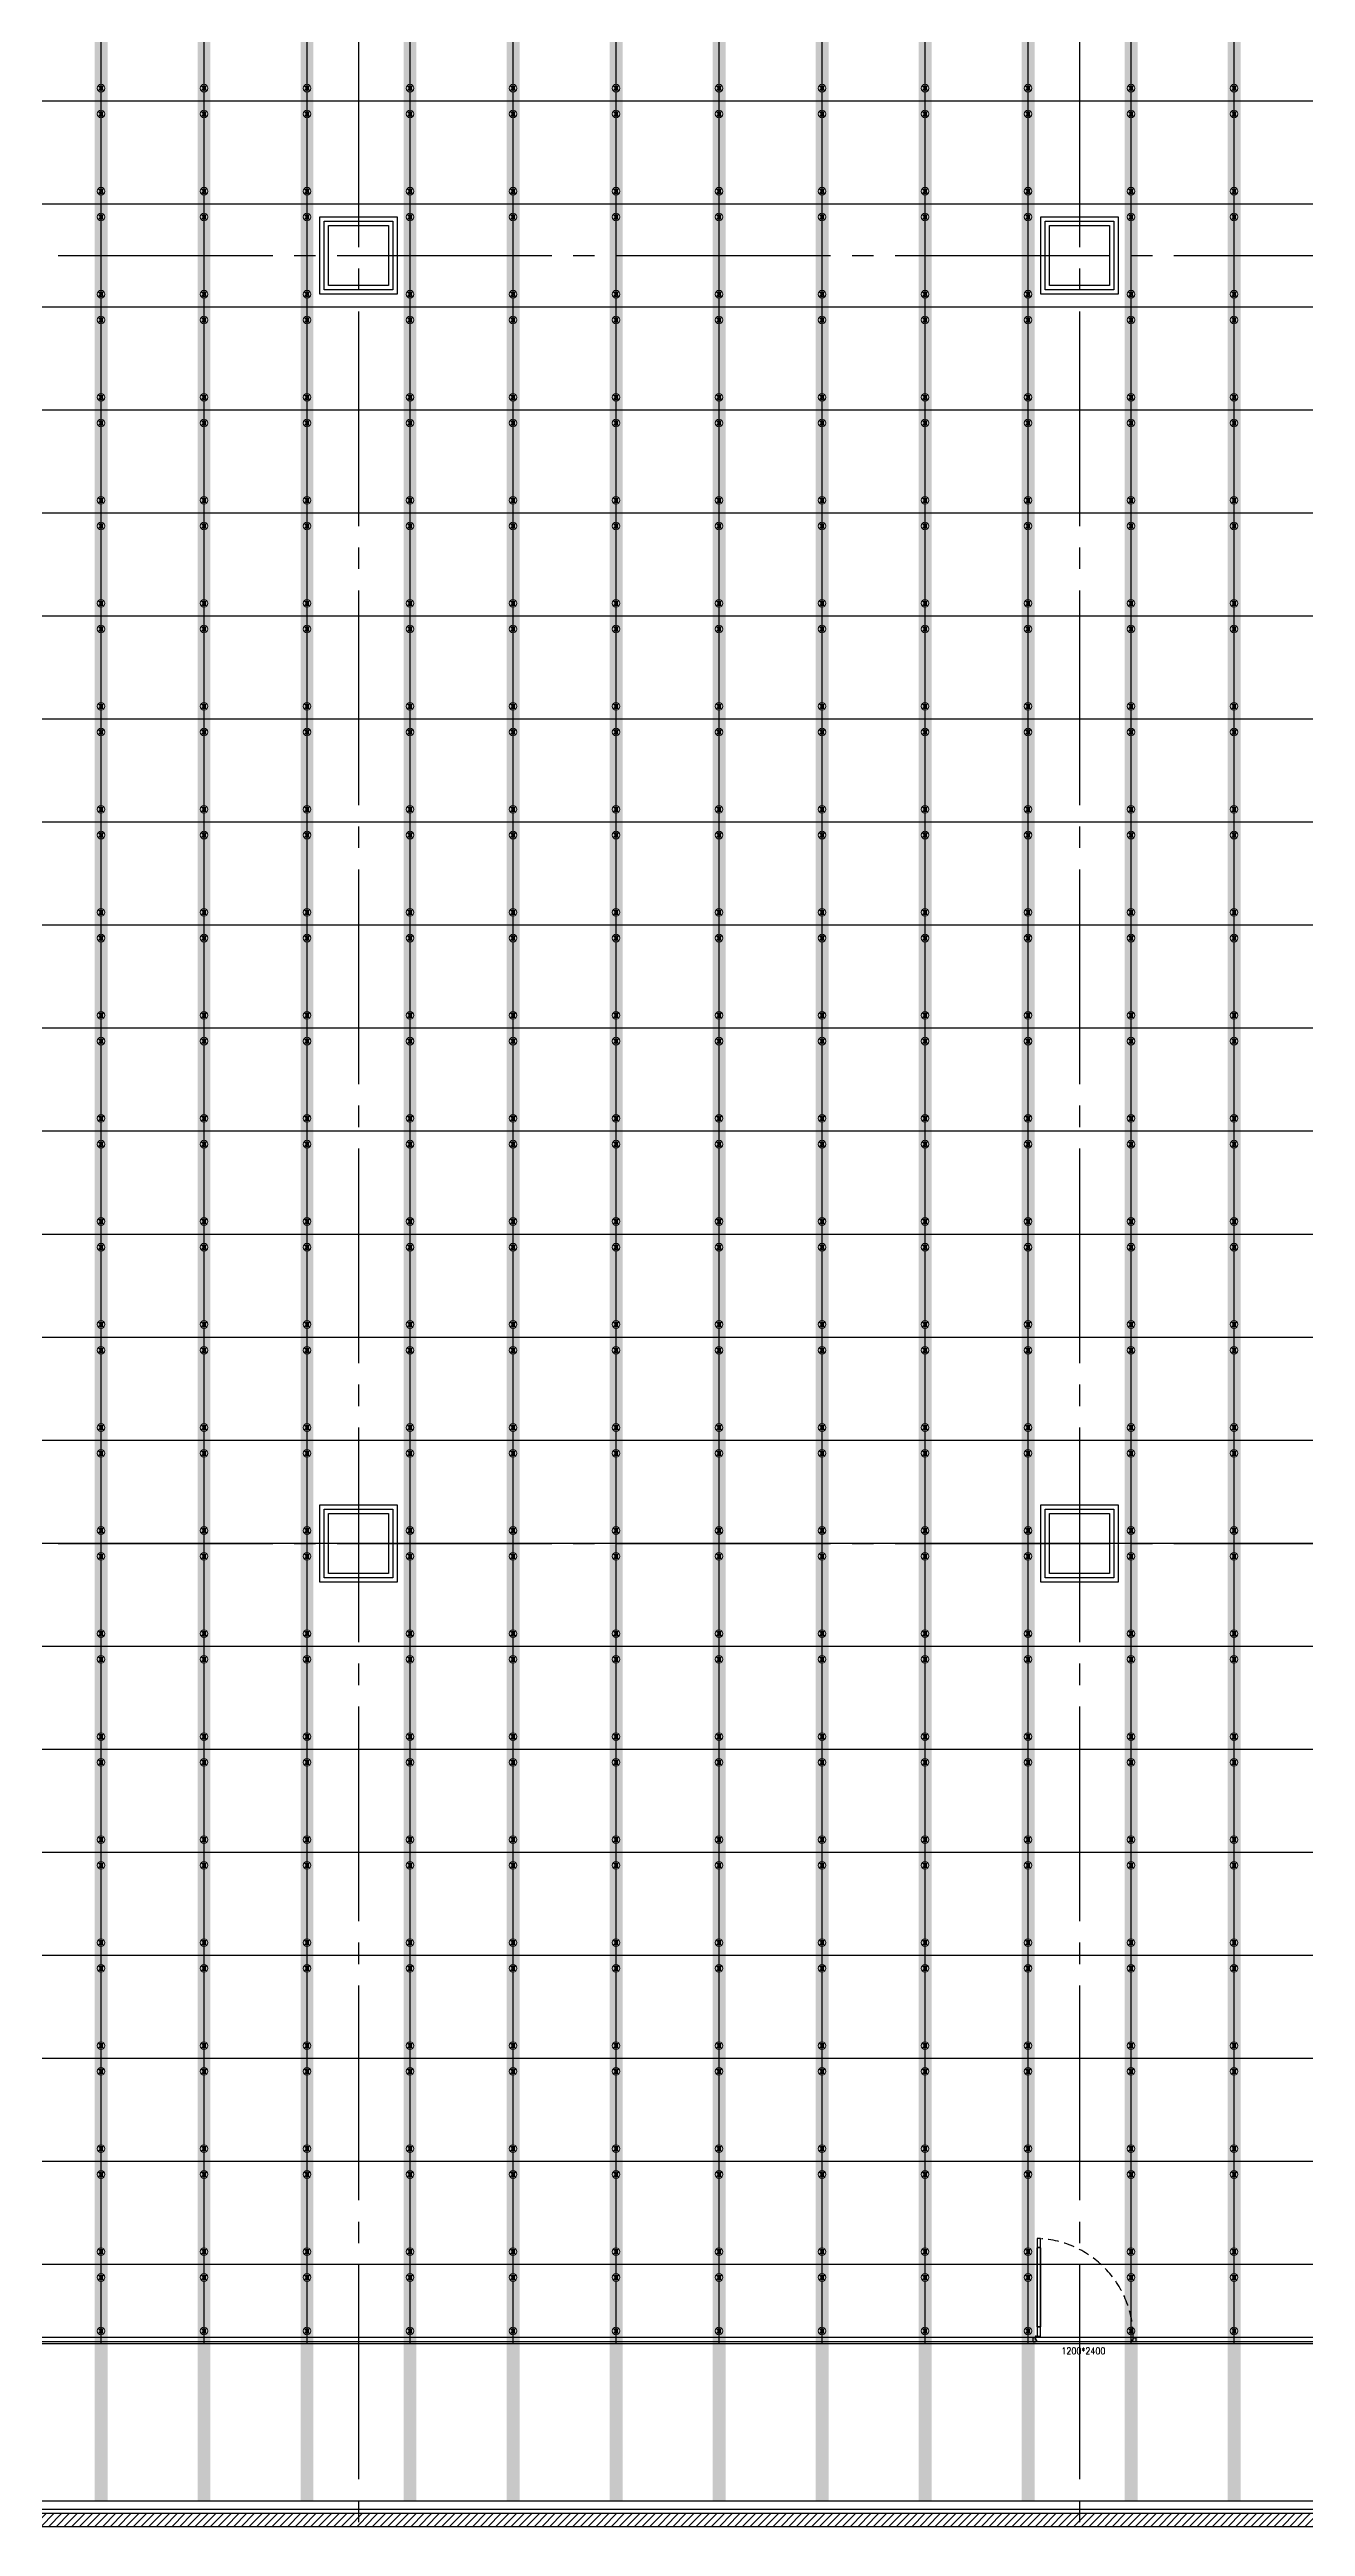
# Model space of a CAD drawing. Header units: millimetres. Extents: x -960 to 41501, y -1010 to 11880.
# Drawn here: x 18120 to 19583, y 1855 to 4740 of the extents above; entities that cross this region are included whole.
import ezdxf
from ezdxf.enums import TextEntityAlignment as Align

# ---------------------------------------------------------------- set-up
doc = ezdxf.new("R2010")
doc.units = ezdxf.units.MM
doc.header["$LTSCALE"] = 100
doc.linetypes.add('188K-SM-03-F10-ARCH-PA-Y2257103$0$AP5A-SM-03-F20-ARCH-PA-Y2230801+Y2230803$0$ALL-PA-TXT-Y2221201$0$DASHED', pattern=[19.05, 12.7, -6.35])
doc.linetypes.add('X-S-FAB-L10$0$COL-CEN-LIN', pattern=[3.25, 2.5, -0.25, 0.25, -0.25])
for name, color, linetype in [('0-XREF', 7, 'Continuous'), ('188K-SM-03-F10-ARCH-CEIL-Y2257103$0$K-CEIL-4.2', 6, 'Continuous'), ('188K-SM-03-F10-ARCH-CEIL-Y2257103$0$K-CEIL-4.2-AREA', 6, 'Continuous'), ('188K-SM-03-F10-ARCH-CEIL-Y2257103$0$K-鋼構', 111, 'Continuous'), ('188K-SM-03-F10-ARCH-PA-Y2257103$0$K-Door', 53, 'Continuous'), ('188K-SM-03-F10-ARCH-PA-Y2257103$0$K-P1S-4.2-單抗', 53, 'Continuous'), ('188K-SM-03-F10-ARCH-PA-Y2257103$0$K-岩棉 2hr 7.5-非抗', 53, 'Continuous'), ('X-S-FAB-L10$0$0-DIM-TXT', 8, 'Continuous'), ('X-S-FAB-L10$0$BLOCK', 8, 'Continuous'), ('X-S-FAB-L10$0$CCL', 8, 'X-S-FAB-L10$0$COL-CEN-LIN'), ('X-S-FAB-L10$0$COL-S', 8, 'Continuous'), ('X-S-FAB-L10$0$WALL_188K_IN', 8, 'Continuous')]:
    doc.layers.add(name, color=color, linetype=linetype)
doc.layers.add('188K-SM-03-F10-ARCH-CEIL-Y2257103$0$K-吊點-標準', color=6, linetype='Continuous', lineweight=9)
doc.styles.add('188K-SM-03-F10-ARCH-PA-Y2257103$0$AP5A-SM-03-F20-ARCH-PA-Y2230801+Y2230803$0$ALL-PA-TXT-Y2221201$0$Standard', font='txt.shx', dxfattribs={"bigfont": 'chineset.shx'})
doc.styles.add('X-S-FAB-L10$0$CHINA', font='simplex.shx', dxfattribs={"width": 0.75, "bigfont": 'chineset.shx'})
doc.styles.add('X-S-FAB-L10$0$Standard', font='', dxfattribs={"width": 0.8})
doc.styles.add('X-S-FAB-L10$0$TG_NOTE_TEXT', font='simplex.shx', dxfattribs={"width": 0.75, "bigfont": 'chineset.shx'})
doc.styles.get('X-S-FAB-L10$0$Standard').set_extended_font_data('Microsoft JhengHei')

# ---------------------------------------------------------------- blocks, each defined once
blk = doc.blocks.new('X-S-FAB-L10$0$FAB2-L05')
at = {"layer": 'X-S-FAB-L10$0$CCL'}
for p, q in [((-7680, 11005), (-7680, 0)), ((-6840, 11005), (-6840, 0)), ((-26880, 5220), (1210, 5220)), ((-26880, 3720), (1210, 3720))]:
    blk.add_line(p, q, dxfattribs=at)
at = {"layer": 'X-S-FAB-L10$0$COL-S'}
for points in [[(-7715, 5255), (-7645, 5255), (-7645, 5185), (-7715, 5185)], [(-6875, 5255), (-6805, 5255), (-6805, 5185), (-6875, 5185)], [(-7715, 3755), (-7645, 3755), (-7645, 3685), (-7715, 3685)], [(-6875, 3755), (-6805, 3755), (-6805, 3685), (-6875, 3685)]]:
    blk.add_lwpolyline(points, close=True, dxfattribs=at)
blk = doc.blocks.new('X-S-FAB-L10')
at = {"layer": 'X-S-FAB-L10$0$WALL_188K_IN'}
h = blk.add_hatch(dxfattribs=at)
h.set_pattern_fill('LINE', color=256, scale=2, angle=45)
h.set_pattern_definition([(45, (24216.6165, 1855), (-4.490128, 4.490128), [])])
h.paths.add_polyline_path([(17075, 1855), (24315, 1855), (24315, 1870), (17075, 1870)])
at = {"layer": 'X-S-FAB-L10$0$COL-S'}
for p, q in [((18445, 4535), (18515, 4535)), ((18445, 4465), (18445, 4535)), ((18515, 4535), (18515, 4465)), ((19285, 4535), (19355, 4535)), ((19285, 4465), (19285, 4535)), ((19355, 4535), (19355, 4465)), ((18515, 4465), (18445, 4465)), ((19355, 4465), (19285, 4465)), ((18445, 3035), (18515, 3035)), ((18445, 2965), (18445, 3035)), ((18515, 3035), (18515, 2965)), ((19285, 3035), (19355, 3035)), ((19285, 2965), (19285, 3035)), ((19355, 3035), (19355, 2965)), ((18515, 2965), (18445, 2965)), ((19355, 2965), (19285, 2965))]:
    blk.add_line(p, q, dxfattribs=at)
at = {"layer": 'X-S-FAB-L10$0$WALL_188K_IN'}
blk.add_lwpolyline([(17075, 1855), (24315, 1855), (24315, 1870), (17075, 1870)], close=True, dxfattribs=at)
at = {"layer": 'X-S-FAB-L10$0$BLOCK'}
blk.add_blockref('X-S-FAB-L10$0$FAB2-L05', (26160, -720), dxfattribs=at)
at = {"style": 'X-S-FAB-L10$0$TG_NOTE_TEXT', "width": 0.5, "flags": 1}
for p in [(7463.3, 9020), (18268.3, 8649), (11197.8, 4800.2), (16485.8, 4800.2), (25420.3, 2635), (13360, 320, 0), (7463.3, -33.3)]:
    blk.add_attdef('WH', text='', height=20, dxfattribs=at).set_placement(p, align=Align.BOTTOM_LEFT)
at = {"width": 0.5}
for style, p in [('X-S-FAB-L10$0$TG_NOTE_TEXT', (7585, 9020)), ('X-S-FAB-L10$0$TG_NOTE_TEXT', (18390, 8649)), ('X-S-FAB-L10$0$TG_NOTE_TEXT', (11117.5, 4813.5)), ('X-S-FAB-L10$0$TG_NOTE_TEXT', (16607.5, 4813.5)), ('X-S-FAB-L10$0$TG_NOTE_TEXT', (25350, 2635)), ('X-S-FAB-L10$0$Standard', (13129.4, 325, 0)), ('X-S-FAB-L10$0$TG_NOTE_TEXT', (7585, -20))]:
    blk.add_attdef('DESC', text='', height=10, dxfattribs=dict(at, style=style)).set_placement(p, align=Align.BOTTOM_LEFT)
for tag, style, p in [('TYPE', 'X-S-FAB-L10$0$TG_NOTE_TEXT', (7619.3, 9020)), ('NO', 'X-S-FAB-L10$0$TG_NOTE_TEXT', (7650.1, 9020)), ('TYPE', 'X-S-FAB-L10$0$TG_NOTE_TEXT', (18424.2, 8649)), ('NO', 'X-S-FAB-L10$0$TG_NOTE_TEXT', (18455, 8649)), ('NO', 'X-S-FAB-L10$0$TG_NOTE_TEXT', (11088.6, 4813.5)), ('TYPE', 'X-S-FAB-L10$0$TG_NOTE_TEXT', (11151.8, 4813.5)), ('TYPE', 'X-S-FAB-L10$0$TG_NOTE_TEXT', (16641.8, 4813.5)), ('NO', 'X-S-FAB-L10$0$TG_NOTE_TEXT', (16672.6, 4813.5)), ('NO', 'X-S-FAB-L10$0$TG_NOTE_TEXT', (25313, 2635)), ('TYPE', 'X-S-FAB-L10$0$TG_NOTE_TEXT', (25350, 2635)), ('NO', 'X-S-FAB-L10$0$Standard', (13100, 320, 0)), ('TYPE', 'X-S-FAB-L10$0$Standard', (13129.4, 320, 0)), ('TYPE', 'X-S-FAB-L10$0$TG_NOTE_TEXT', (7619.3, -20)), ('NO', 'X-S-FAB-L10$0$TG_NOTE_TEXT', (7650.1, -20))]:
    blk.add_attdef(tag, text='', height=10, dxfattribs=dict(at, style=style)).set_placement(p, align=Align.BOTTOM_RIGHT)
at = {"style": 'X-S-FAB-L10$0$TG_NOTE_TEXT', "width": 0.5, "flags": 1}
for rotation, p in [(180, (43, 7480)), (180, (943, 7480)), (90, (24310, 3717.8)), (270, (17080, 1711.7))]:
    blk.add_attdef('WH', text='', height=20, rotation=rotation, dxfattribs=at).set_placement(p, align=Align.BOTTOM_LEFT)
at = {"width": 0.5}
for rotation, style, p in [(180, 'X-S-FAB-L10$0$Standard', (317.6, 7480)), (180, 'X-S-FAB-L10$0$Standard', (1217.6, 7480)), (90, 'X-S-FAB-L10$0$TG_NOTE_TEXT', (24310, 3647.5)), (270, 'X-S-FAB-L10$0$TG_NOTE_TEXT', (17080, 1605))]:
    blk.add_attdef('DESC', text='', height=10, rotation=rotation, dxfattribs=dict(at, style=style)).set_placement(p, align=Align.BOTTOM_LEFT)
for tag, rotation, style, p in [('TYPE', 180, 'X-S-FAB-L10$0$Standard', (317.6, 7480)), ('NO', 180, 'X-S-FAB-L10$0$Standard', (347, 7480)), ('TYPE', 180, 'X-S-FAB-L10$0$Standard', (1217.6, 7480)), ('NO', 180, 'X-S-FAB-L10$0$Standard', (1247, 7480)), ('TYPE', 90, 'X-S-FAB-L10$0$TG_NOTE_TEXT', (24310, 3647.5)), ('NO', 90, 'X-S-FAB-L10$0$TG_NOTE_TEXT', (24310, 3610.5)), ('TYPE', 270, 'X-S-FAB-L10$0$TG_NOTE_TEXT', (17080, 1605)), ('NO', 270, 'X-S-FAB-L10$0$TG_NOTE_TEXT', (17080, 1573))]:
    blk.add_attdef(tag, text='', height=10, rotation=rotation, dxfattribs=dict(at, style=style)).set_placement(p, align=Align.BOTTOM_RIGHT)
at = {"layer": 'X-S-FAB-L10$0$0-DIM-TXT', "style": 'X-S-FAB-L10$0$CHINA', "width": 0.75}
for p in [(667.4, 7855.1, -2689.4), (22627.4, 6728.8), (25644.7, 6728.8), (24778.8, 5569.1), (1118.3, 4980), (417.8, 4594.6), (23874.8, 4355), (22927.4, 4330.1), (23749.9, 3901.4), (417.8, 3765.2), (1118.3, 3730), (417.8, 3115.8), (536.9, 2227.8), (16909, 1782.7), (888.4, 880.5), (16977.4, 750), (18878.8, 750), (25641.2, 553.2), (21364, 526.9)]:
    blk.add_attdef('HIG', text='', height=80, dxfattribs=at).set_placement(p, align=Align.MIDDLE_LEFT)
blk = doc.blocks.new('188K-SM-03-F10-ARCH-CEIL-Y2257103$0$A$C2CA95053')
h = blk.add_hatch(color=256)
edge = h.paths.add_edge_path()
edge.add_arc((0, 0), 0.5, 0, 360)
for p, q in [((3.2, 3.2), (-3.2, -3.2)), ((3.2, -3.2), (-3.2, 3.2))]:
    blk.add_line(p, q)
blk.add_lwpolyline([(-1.6, 2.5), (-1.6, -2.5), (1.6, -2.5), (1.6, 2.5)], close=True)
for radius in [4.5, 0.5]:
    blk.add_circle((0, 0), radius)
blk = doc.blocks.new('188K-SM-03-F10-ARCH-CEIL-Y2257103$0$天花板吊點-附調整片 - 3_8_螺桿吊架 100 mm 高調整片-V1-1FL')
blk.add_blockref('188K-SM-03-F10-ARCH-CEIL-Y2257103$0$A$C2CA95053', (0, 0))
blk = doc.blocks.new('188K-SM-03-F10-ARCH-CEIL-Y2257103')
at = {"layer": '188K-SM-03-F10-ARCH-CEIL-Y2257103$0$K-CEIL-4.2'}
for p, q in [((18180, 2067.7), (18180, 8626.2)), ((18300, 2067.7), (18300, 8626.2)), ((18420, 2067.7), (18420, 8626.2)), ((18540, 2067.7), (18540, 8626.2)), ((18660, 2067.7), (18660, 8626.2)), ((18780, 2067.7), (18780, 8626.2)), ((18900, 2067.7), (18900, 8626.2)), ((19020, 2067.7), (19020, 8592.2)), ((19140, 2067.7), (19140, 8592.2)), ((19260, 2067.7), (19260, 8592.2)), ((19380, 2067.7), (19380, 7317.2)), ((19380, 2067.7), (19380, 7312.2)), ((19500, 2067.7), (19500, 7317.2)), ((19500, 2067.7), (19500, 7312.2)), ((23502.2, 4680), (16697.5, 4680)), ((23502.2, 4560), (16697.5, 4560)), ((23467.2, 4440), (1847.7, 4440)), ((23467.2, 4320), (1847.7, 4320)), ((23467.2, 4200), (1847.7, 4200)), ((23467.2, 4080), (1847.7, 4080)), ((23467.2, 3960), (1847.7, 3960)), ((23467.2, 3840), (1847.7, 3840)), ((23467.2, 3720), (1847.7, 3720)), ((23467.2, 3600), (1847.7, 3600)), ((24297.2, 3480), (1850, 3480)), ((24297.2, 3360), (1847.7, 3360)), ((24297.2, 3240), (1847.7, 3240)), ((24297.2, 3120), (1847.7, 3120)), ((24297.2, 3000), (1847.7, 3000)), ((24297.2, 2880), (1847.7, 2880)), ((24297.2, 2760), (1847.7, 2760)), ((24297.2, 2640), (1847.7, 2640)), ((24297.2, 2520), (1847.7, 2520)), ((24297.2, 2400), (1847.7, 2400)), ((24297.2, 2280), (6382.5, 2280)), ((24297.2, 2160), (6382.5, 2160))]:
    blk.add_line(p, q, dxfattribs=at)
at = {"layer": '188K-SM-03-F10-ARCH-CEIL-Y2257103$0$K-CEIL-4.2-AREA', "elevation": 0}
blk.add_lwpolyline([(19317.2, 8592.2), (19317.2, 7537.7), (19282.2, 7537.7), (19282.2, 7462.2), (19317.2, 7462.2), (19317.2, 7317.2), (21180, 7317.2), (21180, 5952.2), (24297.2, 5952.2), (24297.2, 5582.7), (23572.2, 5582.7), (23572.2, 5037.7), (23502.2, 5037.7), (23502.2, 4552.7), (23467.2, 4552.7), (23467.2, 3569.7), (24297.2, 3569.7), (24297.2, 2067.7), (16747.2, 2067.7), (16747.2, 312.7), (14882.2, 312.7)], dxfattribs=at)
at = {"layer": '188K-SM-03-F10-ARCH-CEIL-Y2257103$0$K-CEIL-4.2-AREA'}
for points in [[(18445, 4535), (18515, 4535), (18515, 4465), (18445, 4465)], [(19285, 4535), (19355, 4535), (19355, 4465), (19285, 4465)], [(18445, 3035), (18515, 3035), (18515, 2965), (18445, 2965)], [(19285, 3035), (19355, 3035), (19355, 2965), (19285, 2965)]]:
    blk.add_lwpolyline(points, close=True, dxfattribs=at)
at = {"layer": '188K-SM-03-F10-ARCH-CEIL-Y2257103$0$K-鋼構', "const_width": 15, "elevation": 0}
for points in [[(18539.9, 8769.9), (18539.9, 1885)], [(18660, 8769.9), (18660, 1885)], [(18780, 8769.9), (18780, 1885)], [(18900, 8769.9), (18900, 1885)], [(18180, 8629), (18180, 1885)], [(18299.9, 8629), (18299.9, 1885)], [(18419.9, 8629), (18419.9, 1885)], [(19020, 8580), (19020, 1885)], [(19140, 8580), (19140, 1885)], [(19260, 8580), (19260, 1885)], [(19380, 7465), (19380, 1885)], [(19500, 7465), (19500, 1885)]]:
    blk.add_lwpolyline(points, dxfattribs=at)
at = {"layer": '188K-SM-03-F10-ARCH-CEIL-Y2257103$0$K-吊點-標準', "color": 170, "lineweight": 18, "rotation": 179.9999999999997}
for p in [(18180, 4695), (18300, 4695), (18420, 4695), (18540, 4695), (18660, 4695), (18780, 4695), (18900, 4695), (19020, 4695), (19140, 4695), (19260, 4695), (19380, 4695), (19500, 4695), (18180, 4665), (18300, 4665), (18420, 4665), (18540, 4665), (18660, 4665), (18780, 4665), (18900, 4665), (19020, 4665), (19140, 4665), (19260, 4665), (19380, 4665), (19500, 4665), (18180, 4575), (18300, 4575), (18420, 4575), (18540, 4575), (18660, 4575), (18780, 4575), (18900, 4575), (19020, 4575), (19140, 4575), (19260, 4575), (19380, 4575), (19500, 4575), (18180, 4545), (18300, 4545), (18420, 4545), (18540, 4545), (18660, 4545), (18780, 4545), (18900, 4545), (19020, 4545), (19140, 4545), (19260, 4545), (19380, 4545), (19500, 4545), (18180, 4455), (18300, 4455), (18420, 4455), (18540, 4455), (18660, 4455), (18780, 4455), (18900, 4455), (19020, 4455), (19140, 4455), (19260, 4455), (19380, 4455), (19500, 4455), (18180, 4425), (18300, 4425), (18420, 4425), (18540, 4425), (18660, 4425), (18780, 4425), (18900, 4425), (19020, 4425), (19140, 4425), (19260, 4425), (19380, 4425), (19500, 4425), (18180, 4335), (18300, 4335), (18420, 4335), (18540, 4335), (18660, 4335), (18780, 4335), (18900, 4335), (19020, 4335), (19140, 4335), (19260, 4335), (19380, 4335), (19500, 4335), (18180, 4305), (18300, 4305), (18420, 4305), (18540, 4305), (18660, 4305), (18780, 4305), (18900, 4305), (19020, 4305), (19140, 4305), (19260, 4305), (19380, 4305), (19500, 4305), (18180, 4215), (18300, 4215), (18420, 4215), (18540, 4215), (18660, 4215), (18780, 4215), (18900, 4215), (19020, 4215), (19140, 4215), (19260, 4215), (19380, 4215), (19500, 4215), (18180, 4185), (18300, 4185), (18420, 4185), (18540, 4185), (18660, 4185), (18780, 4185), (18900, 4185), (19020, 4185), (19140, 4185), (19260, 4185), (19380, 4185), (19500, 4185), (18180, 4095), (18300, 4095), (18420, 4095), (18540, 4095), (18660, 4095), (18780, 4095), (18900, 4095), (19020, 4095), (19140, 4095), (19260, 4095), (19380, 4095), (19500, 4095), (18180, 4065), (18300, 4065), (18420, 4065), (18540, 4065), (18660, 4065), (18780, 4065), (18900, 4065), (19020, 4065), (19140, 4065), (19260, 4065), (19380, 4065), (19500, 4065), (18180, 3975), (18300, 3975), (18420, 3975), (18540, 3975), (18660, 3975), (18780, 3975), (18900, 3975), (19020, 3975), (19140, 3975), (19260, 3975), (19380, 3975), (19500, 3975), (18180, 3945), (18300, 3945), (18420, 3945), (18540, 3945), (18660, 3945), (18780, 3945), (18900, 3945), (19020, 3945), (19140, 3945), (19260, 3945), (19380, 3945), (19500, 3945), (18180, 3855), (18300, 3855), (18420, 3855), (18540, 3855), (18660, 3855), (18780, 3855), (18900, 3855), (19020, 3855), (19140, 3855), (19260, 3855), (19380, 3855), (19500, 3855), (18180, 3825), (18300, 3825), (18420, 3825), (18540, 3825), (18660, 3825), (18780, 3825), (18900, 3825), (19020, 3825), (19140, 3825), (19260, 3825), (19380, 3825), (19500, 3825), (18180, 3735), (18300, 3735), (18420, 3735), (18540, 3735), (18660, 3735), (18780, 3735), (18900, 3735), (19020, 3735), (19140, 3735), (19260, 3735), (19380, 3735), (19500, 3735), (18180, 3705), (18300, 3705), (18420, 3705), (18540, 3705), (18660, 3705), (18780, 3705), (18900, 3705), (19020, 3705), (19140, 3705), (19260, 3705), (19380, 3705), (19500, 3705), (18180, 3615), (18300, 3615), (18420, 3615), (18540, 3615), (18660, 3615), (18780, 3615), (18900, 3615), (19020, 3615), (19140, 3615), (19260, 3615), (19380, 3615), (19500, 3615), (18180, 3585), (18300, 3585), (18420, 3585), (18540, 3585), (18660, 3585), (18780, 3585), (18900, 3585), (19020, 3585), (19140, 3585), (19260, 3585), (19380, 3585), (19500, 3585), (18180, 3495), (18300, 3495), (18420, 3495), (18540, 3495), (18660, 3495), (18780, 3495), (18900, 3495), (19020, 3495), (19140, 3495), (19260, 3495), (19380, 3495), (19500, 3495), (18180, 3465), (18300, 3465), (18420, 3465), (18540, 3465), (18660, 3465), (18780, 3465), (18900, 3465), (19020, 3465), (19140, 3465), (19260, 3465), (19380, 3465), (19500, 3465), (18180, 3375), (18300, 3375), (18420, 3375), (18540, 3375), (18660, 3375), (18780, 3375), (18900, 3375), (19020, 3375), (19140, 3375), (19260, 3375), (19380, 3375), (19500, 3375), (18180, 3345), (18300, 3345), (18420, 3345), (18540, 3345), (18660, 3345), (18780, 3345), (18900, 3345), (19020, 3345), (19140, 3345), (19260, 3345), (19380, 3345), (19500, 3345), (18180, 3255), (18300, 3255), (18420, 3255), (18540, 3255), (18660, 3255), (18780, 3255), (18900, 3255), (19020, 3255), (19140, 3255), (19260, 3255), (19380, 3255), (19500, 3255), (18180, 3225), (18300, 3225), (18420, 3225), (18540, 3225), (18660, 3225), (18780, 3225), (18900, 3225), (19020, 3225), (19140, 3225), (19260, 3225), (19380, 3225), (19500, 3225), (18180, 3135), (18300, 3135), (18420, 3135), (18540, 3135), (18660, 3135), (18780, 3135), (18900, 3135), (19020, 3135), (19140, 3135), (19260, 3135), (19380, 3135), (19500, 3135), (18180, 3105), (18300, 3105), (18420, 3105), (18540, 3105), (18660, 3105), (18780, 3105), (18900, 3105), (19020, 3105), (19140, 3105), (19260, 3105), (19380, 3105), (19500, 3105), (18180, 3015), (18300, 3015), (18420, 3015), (18540, 3015), (18660, 3015), (18780, 3015), (18900, 3015), (19020, 3015), (19140, 3015), (19260, 3015), (19380, 3015), (19500, 3015), (18180, 2985), (18300, 2985), (18420, 2985), (18540, 2985), (18660, 2985), (18780, 2985), (18900, 2985), (19020, 2985), (19140, 2985), (19260, 2985), (19380, 2985), (19500, 2985), (18180, 2895), (18300, 2895), (18420, 2895), (18540, 2895), (18660, 2895), (18780, 2895), (18900, 2895), (19020, 2895), (19140, 2895), (19260, 2895), (19380, 2895), (19500, 2895), (18180, 2865), (18300, 2865), (18420, 2865), (18540, 2865), (18660, 2865), (18780, 2865), (18900, 2865), (19020, 2865), (19140, 2865), (19260, 2865), (19380, 2865), (19500, 2865), (18180, 2775), (18300, 2775), (18420, 2775), (18540, 2775), (18660, 2775), (18780, 2775), (18900, 2775), (19020, 2775), (19140, 2775), (19260, 2775), (19380, 2775), (19500, 2775), (18180, 2745), (18300, 2745), (18420, 2745), (18540, 2745), (18660, 2745), (18780, 2745), (18900, 2745), (19020, 2745), (19140, 2745), (19260, 2745), (19380, 2745), (19500, 2745), (18180, 2655), (18300, 2655), (18420, 2655), (18540, 2655), (18660, 2655), (18780, 2655), (18900, 2655), (19020, 2655), (19140, 2655), (19260, 2655), (19380, 2655), (19500, 2655), (18180, 2625), (18300, 2625), (18420, 2625), (18540, 2625), (18660, 2625), (18780, 2625), (18900, 2625), (19020, 2625), (19140, 2625), (19260, 2625), (19380, 2625), (19500, 2625), (18180, 2535), (18300, 2535), (18420, 2535), (18540, 2535), (18660, 2535), (18780, 2535), (18900, 2535), (19020, 2535), (19140, 2535), (19260, 2535), (19380, 2535), (19500, 2535), (18180, 2505), (18300, 2505), (18420, 2505), (18540, 2505), (18660, 2505), (18780, 2505), (18900, 2505), (19020, 2505), (19140, 2505), (19260, 2505), (19380, 2505), (19500, 2505), (18180, 2415), (18300, 2415), (18420, 2415), (18540, 2415), (18660, 2415), (18780, 2415), (18900, 2415), (19020, 2415), (19140, 2415), (19260, 2415), (19380, 2415), (19500, 2415), (18180, 2385), (18300, 2385), (18420, 2385), (18540, 2385), (18660, 2385), (18780, 2385), (18900, 2385), (19020, 2385), (19140, 2385), (19260, 2385), (19380, 2385), (19500, 2385), (18180, 2295), (18300, 2295), (18420, 2295), (18540, 2295), (18660, 2295), (18780, 2295), (18900, 2295), (19020, 2295), (19140, 2295), (19260, 2295), (19380, 2295), (19500, 2295), (18180, 2265), (18300, 2265), (18420, 2265), (18540, 2265), (18660, 2265), (18780, 2265), (18900, 2265), (19020, 2265), (19140, 2265), (19260, 2265), (19380, 2265), (19500, 2265), (18180, 2175), (18300, 2175), (18420, 2175), (18540, 2175), (18660, 2175), (18780, 2175), (18900, 2175), (19020, 2175), (19140, 2175), (19260, 2175), (19380, 2175), (19500, 2175), (18180, 2145), (18300, 2145), (18420, 2145), (18540, 2145), (18660, 2145), (18780, 2145), (18900, 2145), (19020, 2145), (19140, 2145), (19260, 2145), (19380, 2145), (19500, 2145), (18180, 2082.7, 0), (18300, 2082.7, 0), (18420, 2082.7, 0), (18540, 2082.7, 0), (18660, 2082.7, 0), (18780, 2082.7, 0), (18900, 2082.7, 0), (19020, 2082.7, 0), (19140, 2082.7, 0), (19260, 2082.7, 0), (19380, 2082.7, 0), (19500, 2082.7, 0)]:
    blk.add_blockref('188K-SM-03-F10-ARCH-CEIL-Y2257103$0$天花板吊點-附調整片 - 3_8_螺桿吊架 100 mm 高調整片-V1-1FL', p, dxfattribs=at)
blk = doc.blocks.new('188K-SM-03-F10-ARCH-PA-Y2257103$0$單開庫板門-1200x2400)圓型拉環鎖+輔助鎖)')
at = {"ltscale": 0.1}
for p, q in [((26008.6, -11403.6), (26004.5, -11403.6)), ((26004.5, -11403.6), (26004.5, -11414.1)), ((26004.5, -11414.1), (26004.5, -11415.3)), ((26004.5, -11414.1), (26008.6, -11414.1)), ((26004.5, -11415.4), (26004.6, -11415.5)), ((26008.6, -11414), (26004.6, -11414)), ((26004.6, -11414.3), (26004.6, -11414.2)), ((26004.6, -11415.3), (26004.6, -11414.5)), ((26004.7, -11414.1), (26006.5, -11414.1)), ((26005.1, -11414.4), (26004.7, -11414.4)), ((26004.7, -11414.5), (26005.1, -11414.5)), ((26004.7, -11414.5), (26004.7, -11506)), ((26004.7, -11506), (26004.7, -11414.5)), ((26004.7, -11414.5), (26004.7, -11414.5)), ((26004.7, -11415.4), (26004.7, -11415.3)), ((26005.2, -11414.4), (26005.2, -11414.4)), ((26006.5, -11414.1), (26006.6, -11414.1)), ((26006.6, -11414.1), (26006.6, -11414.1)), ((26006.6, -11414.1), (26008.4, -11414.1)), ((26008.4, -11414.4), (26008, -11414.4)), ((26008, -11414.4), (26008, -11414.4)), ((26008, -11414.5), (26008.4, -11414.5)), ((26008.4, -11506), (26008.4, -11414.5)), ((26008.4, -11414.5), (26008.4, -11414.5)), ((26008.4, -11414.5), (26008.4, -11506)), ((26008.4, -11415.3), (26008.4, -11415.4)), ((26008.5, -11414.2), (26008.5, -11414.3)), ((26008.5, -11414.5), (26008.5, -11415.3)), ((26008.5, -11415.5), (26008.6, -11415.4)), ((26008.6, -11414.1), (26008.6, -11403.6)), ((26008.6, -11415.3), (26008.6, -11414.1)), ((26008.6, -11506.4), (26004.5, -11506.4)), ((26004.5, -11506.4), (26004.5, -11518)), ((26004.7, -11506), (26004.7, -11506)), ((26008.4, -11506), (26008.4, -11506)), ((26008.6, -11518), (26008.6, -11506.4)), ((25999.5, -11519.7), (25999.5, -11523.2)), ((26002.5, -11519.1), (26000, -11519.1)), ((26000, -11523.7), (26002.4, -11523.7)), ((26002.4, -11523.7), (26004.1, -11522.6)), ((26002.9, -11518.5), (26002.6, -11518.5)), ((26002.6, -11518.5), (26002.6, -11521)), ((26002.6, -11521.9), (26002.6, -11519.3)), ((26002.6, -11521), (26002.9, -11521)), ((26003.4, -11521.9), (26002.6, -11521.9)), ((26002.9, -11521), (26002.9, -11518.5)), ((26003.3, -11522.2), (26003.3, -11522)), ((26003.3, -11522), (26003.4, -11522)), ((26004, -11522.2), (26003.3, -11522.2)), ((26008.3, -11517.5), (26003.6, -11517.5)), ((26003.6, -11517.5), (26003.6, -11517.7)), ((26003.6, -11517.7), (26008.3, -11517.7)), ((26004.1, -11521.9), (26003.9, -11521.9)), ((26003.9, -11522), (26004, -11522)), ((26004, -11522), (26004, -11522.2)), ((26004.2, -11522.4), (26004.2, -11521.9)), ((26004.5, -11518), (26008.6, -11518)), ((26008.3, -11517.7), (26008.3, -11517.5)), ((26114.8, -11521.9), (26115.1, -11521.9)), ((26114.8, -11522.4), (26114.8, -11521.9)), ((26114.9, -11522), (26114.9, -11522.2)), ((26115.1, -11522), (26114.9, -11522)), ((26114.9, -11522.2), (26115.7, -11522.2)), ((26116.6, -11523.7), (26114.9, -11522.6)), ((26115.5, -11521.9), (26116.3, -11521.9)), ((26115.7, -11522), (26115.5, -11522)), ((26115.7, -11522.2), (26115.7, -11522)), ((26116.3, -11521.9), (26116.3, -11519.3)), ((26116.5, -11519.1), (26119, -11519.1)), ((26119, -11523.7), (26116.6, -11523.7)), ((26119.5, -11519.7), (26119.5, -11523.2))]:
    blk.add_line(p, q, dxfattribs=at)
blk.add_lwpolyline([(26006.6, -11506.4), (26006.5, -11506.3), (26004.7, -11506.3, -0.414214), (26004.6, -11506.3), (26004.6, -11506.1, -0.414214), (26004.7, -11506.1), (26005.1, -11506.1, 0.414214), (26005.2, -11506.1), (26005.2, -11506, 0.414214), (26005.1, -11506), (26004.7, -11506, -0.414214), (26004.6, -11506), (26004.6, -11505.2, -0.414214), (26004.7, -11505.2), (26004.7, -11505.2, 0.414214), (26004.7, -11505.2), (26004.7, -11505, 0.72636), (26004.6, -11505), (26004.5, -11505.1, 0.158507), (26004.5, -11505.2), (26004.5, -11506.4, 0.414214), (26004.6, -11506.5), (26008.6, -11506.5, 0.414214), (26008.6, -11506.4), (26008.6, -11505.2, 0.158507), (26008.6, -11505.1), (26008.5, -11505, 0.72636), (26008.4, -11505), (26008.4, -11505.2, 0.414214), (26008.5, -11505.2, -0.414214), (26008.5, -11505.2), (26008.5, -11506, -0.414214), (26008.4, -11506), (26008, -11506, 0.414214), (26008, -11506), (26008, -11506.1, 0.414214), (26008, -11506.1), (26008.4, -11506.1, -0.414214), (26008.5, -11506.1), (26008.5, -11506.3, -0.414214), (26008.4, -11506.3), (26006.6, -11506.3)], format="xyb", close=True, dxfattribs=at)
for points in [[(25999.5, -11518.9), (25999.5, -11523.9)], [(26119.5, -11518.9), (26119.5, -11523.9)]]:
    blk.add_lwpolyline(points)
for centre, radius, start, end in [((26004.6, -11414.1), 0.0313, 90, 180), ((26004.6, -11415.3), 0.0313, 180, 216.0274), ((26004.7, -11414.2), 0.0313, 90, 180), ((26004.7, -11414.3), 0.0313, 180, 270), ((26004.7, -11414.5), 0.0313, 90, 180), ((26004.7, -11415.3), 0.0209, 180, 270), ((26004.7, -11415.4), 0.0313, 216.0274, 360), ((26004.7, -11415.3), 0.0209, 360, 90), ((26005.1, -11414.4), 0.0313, 270, 0), ((26005.1, -11414.4), 0.0313, 0, 90), ((26008, -11414.4), 0.0313, 90, 180), ((26008, -11414.4), 0.0313, 180, 270), ((26008.4, -11414.2), 0.0313, 360, 90), ((26008.4, -11414.3), 0.0313, 270, 0), ((26008.4, -11414.5), 0.0313, 0, 90), ((26008.5, -11415.3), 0.0209, 90, 180), ((26008.5, -11415.4), 0.0313, 180, 323.9726), ((26008.5, -11415.3), 0.0209, 270, 360), ((26008.6, -11414.1), 0.0313, 360, 90), ((26008.6, -11415.3), 0.0313, 323.9726, 360)]:
    blk.add_arc(centre, radius, start, end, dxfattribs=at)
at = {"linetype": '188K-SM-03-F10-ARCH-PA-Y2257103$0$AP5A-SM-03-F20-ARCH-PA-Y2230801+Y2230803$0$ALL-PA-TXT-Y2221201$0$DASHED', "ltscale": 0.01}
blk.add_arc((26001.1, -11518.7), 115.3, 359.8531, 85.8135, dxfattribs=at)
at = {"ltscale": 0.1}
for centre, major_axis, start_param, end_param in [((26000, -11519.7), (0.369, -0.369), 2.356194, 3.926991), ((26000, -11523.2), (-0.369, -0.369), 5.497787, 7.068583), ((26002.5, -11519.3), (0.111, -0.111), 7.068583, 8.63938), ((26003.4, -11521.9), (-0.0369, -0.0369), 0.785398, 3.926991), ((26003.9, -11521.9), (-0.0369, -0.0369), 3.926991, 7.068583), ((26004.1, -11521.9), (0.0369, -0.0369), 7.068583, 8.63938), ((26003.9, -11522.4), (0.221, -0.221), 6.162283, 7.068583), ((26114.8, -11521.9), (-0.0369, -0.0369), -2.356194, -0.785398), ((26115.1, -11522.4), (-0.221, -0.221), -0.785398, 0.120903), ((26115.1, -11521.9), (0.0369, -0.0369), -0.785398, 2.356194), ((26115.5, -11521.9), (0.0369, -0.0369), 2.356194, 5.497787), ((26116.5, -11519.3), (-0.111, -0.111), -2.356194, -0.785398), ((26119, -11519.7), (-0.369, -0.369), 2.356194, 3.926991), ((26119, -11523.2), (0.369, -0.369), -0.785398, 0.785398)]:
    blk.add_ellipse(centre, major_axis=major_axis, ratio=1, start_param=start_param, end_param=end_param, dxfattribs=at)
at = {"ltscale": 0.1, "extrusion": (0, 0, -1)}
blk.add_ellipse((26003.1, -11517.9), major_axis=(-0.516, 0.516), ratio=1, start_param=5.497787, end_param=11.780972, dxfattribs=at)
at = {"color": 8, "ltscale": 0.1, "style": '188K-SM-03-F10-ARCH-PA-Y2257103$0$AP5A-SM-03-F20-ARCH-PA-Y2230801+Y2230803$0$ALL-PA-TXT-Y2221201$0$Standard', "width": 0.85}
blk.add_text('1200*2400', height=8, dxfattribs=at).set_placement((26058.4, -11534.4), align=Align.MIDDLE_CENTER)
blk = doc.blocks.new('188K-SM-03-F10-ARCH-PA-Y2257103')
at = {"layer": '188K-SM-03-F10-ARCH-PA-Y2257103$0$K-P1S-4.2-單抗'}
for p, q in [((24300, 2075), (17090, 2075, 0)), ((24300, 2070, 0), (17090, 2070, 0))]:
    blk.add_line(p, q, dxfattribs=at)
for points in [[(18435, 4545), (18525, 4545), (18525, 4455), (18435, 4455)], [(18440, 4540), (18520, 4540), (18520, 4460), (18440, 4460)], [(19275, 4545), (19365, 4545), (19365, 4455), (19275, 4455)], [(19280, 4540), (19360, 4540), (19360, 4460), (19280, 4460)], [(18435, 3045), (18525, 3045), (18525, 2955), (18435, 2955)], [(18440, 3040), (18520, 3040), (18520, 2960), (18440, 2960)], [(19275, 3045), (19365, 3045), (19365, 2955), (19275, 2955)], [(19280, 3040), (19360, 3040), (19360, 2960), (19280, 2960)]]:
    blk.add_lwpolyline(points, close=True, dxfattribs=at)
at = {"layer": '188K-SM-03-F10-ARCH-PA-Y2257103$0$K-岩棉 2hr 7.5-非抗'}
for p, q in [((17075, 1885, 0), (24315, 1885, 0)), ((17075, 1875, 0), (24315, 1875))]:
    blk.add_line(p, q, dxfattribs=at)
at = {"layer": '188K-SM-03-F10-ARCH-PA-Y2257103$0$K-Door'}
blk.add_blockref('188K-SM-03-F10-ARCH-PA-Y2257103$0$單開庫板門-1200x2400)圓型拉環鎖+輔助鎖)', (-6734, 13593.9, 0), dxfattribs=at)

msp = doc.modelspace()

# ---------------------------------------------------------------- block references
at = {"layer": '0-XREF'}
for name in ['X-S-FAB-L10', '188K-SM-03-F10-ARCH-PA-Y2257103', '188K-SM-03-F10-ARCH-CEIL-Y2257103']:
    msp.add_blockref(name, (0, 0), dxfattribs=at)

doc.saveas('drawing.dxf')
